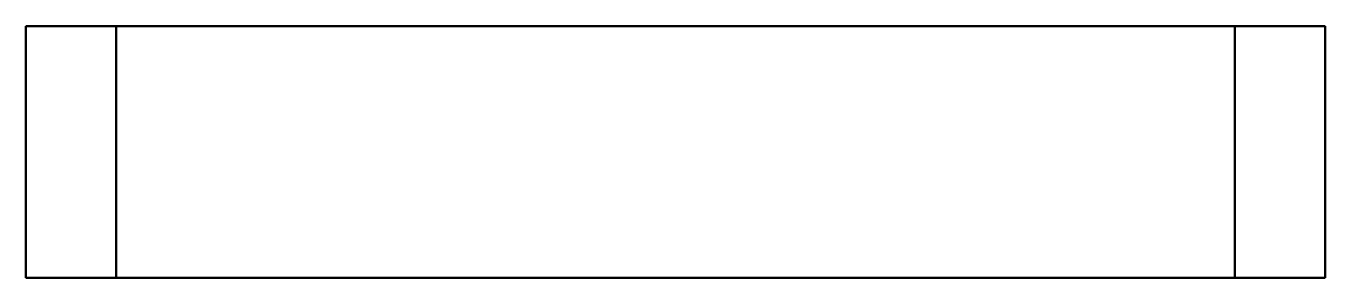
# Model space of a CAD drawing. Header units: millimetres. Extents: x -41 to 499, y 0 to 105.
import ezdxf

# ---------------------------------------------------------------- set-up
doc = ezdxf.new("R2010")
doc.units = ezdxf.units.MM
doc.linetypes.add('Continuo', pattern=[0])
doc.layers.add('IV_BEND_DOWN', color=7, linetype='Continuo', lineweight=50)
doc.layers.add('IV_INTERIOR_PROFILES', color=7, linetype='Continuo', lineweight=50)

msp = doc.modelspace()

# ---------------------------------------------------------------- linework, layer by layer
at = {"layer": 'IV_BEND_DOWN'}
for p, q in [((-3.39, 104.55), (-3.39, 0)), ((461.39, 104.55), (461.39, 0))]:
    msp.add_line(p, q, dxfattribs=at)
at = {"layer": 'IV_INTERIOR_PROFILES'}
for p, q in [((-40.79, 104.55), (498.79, 104.55)), ((-40.79, 0), (-40.79, 104.55)), ((498.79, 104.55), (498.79, 0)), ((498.79, 0), (-40.79, 0))]:
    msp.add_line(p, q, dxfattribs=at)

doc.saveas('drawing.dxf')
